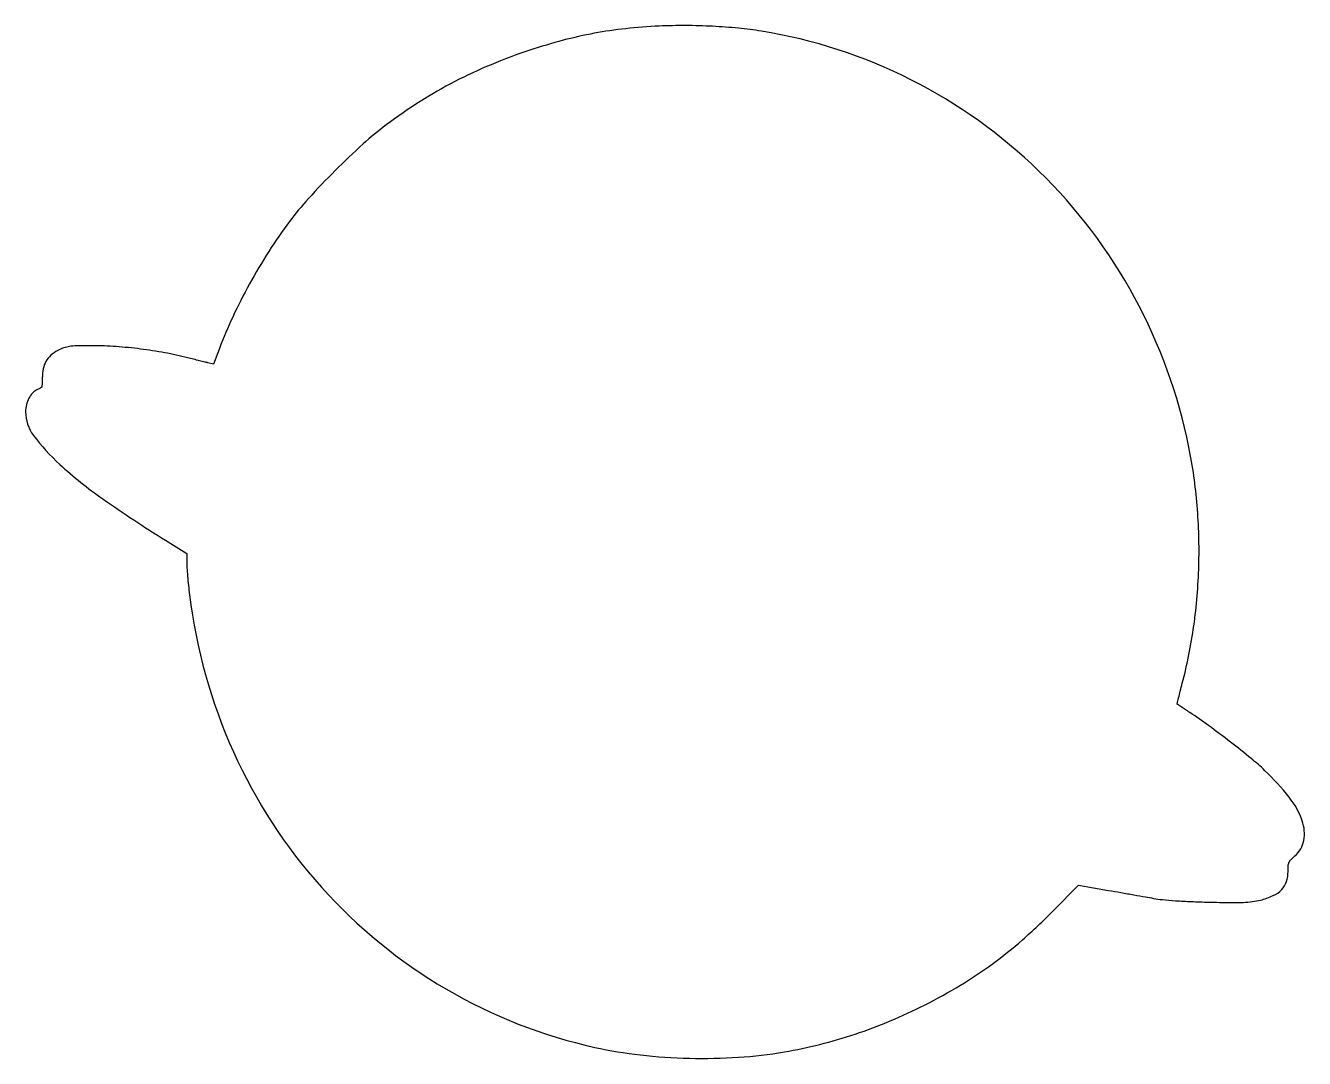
# Model space of a CAD drawing. Extents: x 451 to 1157, y 285 to 855.
import ezdxf

# ---------------------------------------------------------------- set-up
doc = ezdxf.new("R2010")
doc.units = 0

msp = doc.modelspace()

# ---------------------------------------------------------------- linework, layer by layer
msp.add_lwpolyline([(801, 854.859319, 0.015853), (782.42568, 853.447561, 0.019098), (765.107008, 850.90524, 0.018872), (747.860816, 847.018109, 0.014845), (729.5, 841.55672, 0.018966), (708.073289, 833.571551, 0.021085), (688.073984, 824.233855, 0.021135), (668.974761, 813.266733, 0.019245), (650.245709, 800.398526, 0.024519), (637.457257, 789.854273, 0.011614), (621.990952, 775.102272, 0.01161), (607.238838, 759.661264, 0.02474), (596.733049, 746.929466, 0.018057), (585.367583, 730.469543, 0.015927), (574.708832, 712.540226, 0.016157), (565.388183, 694.290475, 0.020584), (558.051165, 676.874641), (554.828584, 668.249283), (551.664292, 669.000974, -0.002064), (549.940911, 669.417894, -0.000493), (547.079511, 670.125632, -0.000507), (543.794878, 670.945025, -0.000501), (540.5, 671.774031, 0.016155), (527.848504, 674.539246, 0.014215), (514.494392, 676.618337, 0.014191), (501.018189, 677.938347, 0.015934), (488, 678.425369, 0.004958), (480.34093, 678.391768, 0.024627), (476.04585, 678.118464, 0.041421), (472.94173, 677.503482, 0.038728), (469.907855, 676.376057, 0.057009), (465.763739, 673.851733, 0.080258), (462.82048, 670.689943, 0.080501), (461.028403, 666.769889, 0.057731), (460.293838, 662, -0.000367), (460.211667, 659.849974, -0.000524), (460.135359, 657.942464, -0.000283), (460.068169, 656.328127, -0.008017), (460.043838, 655.910515, -0.205056), (459.892541, 655.619, -0.022718), (459.277828, 655.15928, -0.024728), (458.459392, 654.660576, -0.017573), (457.497703, 654.180907, 0.098389), (454.951908, 652.349287, 0.065846), (452.862217, 649.418926, 0.061208), (451.476924, 645.801373, 0.060731), (451.003738, 641.946344, 0.163087), (455.341875, 628.964627, 0.045676), (469.918895, 612.907537, 0.033208), (493.643289, 593.879161, 0.01348), (528.25, 571.074815), (540, 563.778545), (540, 558.609414, 0.017338), (540.09663, 555.823579, 0.004361), (540.450833, 551.295611, 0.004447), (540.947233, 546.123476, 0.004471), (541.534751, 540.970141, 0.075343), (565.781299, 454.325759, 0.077041), (614.49533, 379.489937, 0.077656), (683.186292, 323.374332, 0.078407), (765.5, 291.117621, 0.026338), (790.611246, 286.953684, 0.021908), (817.619933, 285.118284, 0.021886), (844.718732, 285.652798, 0.026103), (870.101222, 288.602244, 0.019849), (889.671204, 292.723703, 0.018777), (909.223693, 298.448065, 0.018516), (928.564373, 305.714435, 0.018003), (947.5, 314.454205, 0.018149), (967.392329, 325.443556, 0.022693), (984.958998, 337.113761, 0.022421), (1001.5646, 350.448971, 0.01702), (1018.565953, 366.462021), (1032.631905, 380.64408), (1049.065953, 377.801108, -0.00053), (1055.981175, 376.59727, -0.000472), (1063.169374, 375.331066, -0.000473), (1069.633422, 374.179824, -0.00146), (1074, 373.384712, 0.021585), (1078.889695, 372.696274, 0.007052), (1086.149043, 372.095227, 0.006468), (1094.857164, 371.610837, 0.004746), (1104.525498, 371.290309, 0.002946), (1116.514341, 371.077405, 0.012757), (1123.631699, 371.174544, 0.021223), (1128.658164, 371.585609, 0.030934), (1133.025498, 372.406914, 0.044486), (1140.090754, 374.879519, 0.09474), (1144.802054, 378.203811, 0.113304), (1147.446534, 382.597919, 0.082989), (1148.302849, 388.244148, -0.019476), (1148.378616, 391.418643, -0.088594), (1148.815475, 393.207399, -0.090845), (1149.83938, 394.712241, -0.021054), (1152.088962, 396.808144, 0.171836), (1156.999221, 405.334549, 0.131335), (1156.143312, 416.143287, 0.082808), (1148.941301, 429.157815, 0.034578), (1135.379118, 444.016698, 0.019466), (1127.942828, 450.577545, 0.006503), (1116.580244, 459.598164, 0.006679), (1104.4198, 468.740172, 0.011419), (1094, 475.998711, -0.000281), (1091.487255, 477.667238, -0.000436), (1089.322516, 479.109156, -0.00012), (1087.436986, 480.368125, -0.014954), (1087.204309, 480.533836, -0.294985), (1087.120524, 480.764564, -0.000869), (1087.875713, 484.032411, -0.004473), (1088.777559, 487.75321, -0.002732), (1089.905164, 492.129024, 0.029815), (1096.27406, 523.864712, 0.027682), (1099.028073, 556.932317, 0.027613), (1098.11437, 590.187546, 0.029282), (1093.5226, 622.48417, 0.074463), (1063.509151, 705.109214, 0.075688), (1010.730335, 774.800785, 0.07617), (939.935381, 825.287701, 0.0769), (857.5, 852.053408, 0.016072), (844.730506, 853.700915, 0.011637), (830.423385, 854.745684, 0.011299), (815.535596, 855.148106, 0.012146)], format="xyb", close=True)

doc.saveas('drawing.dxf')
